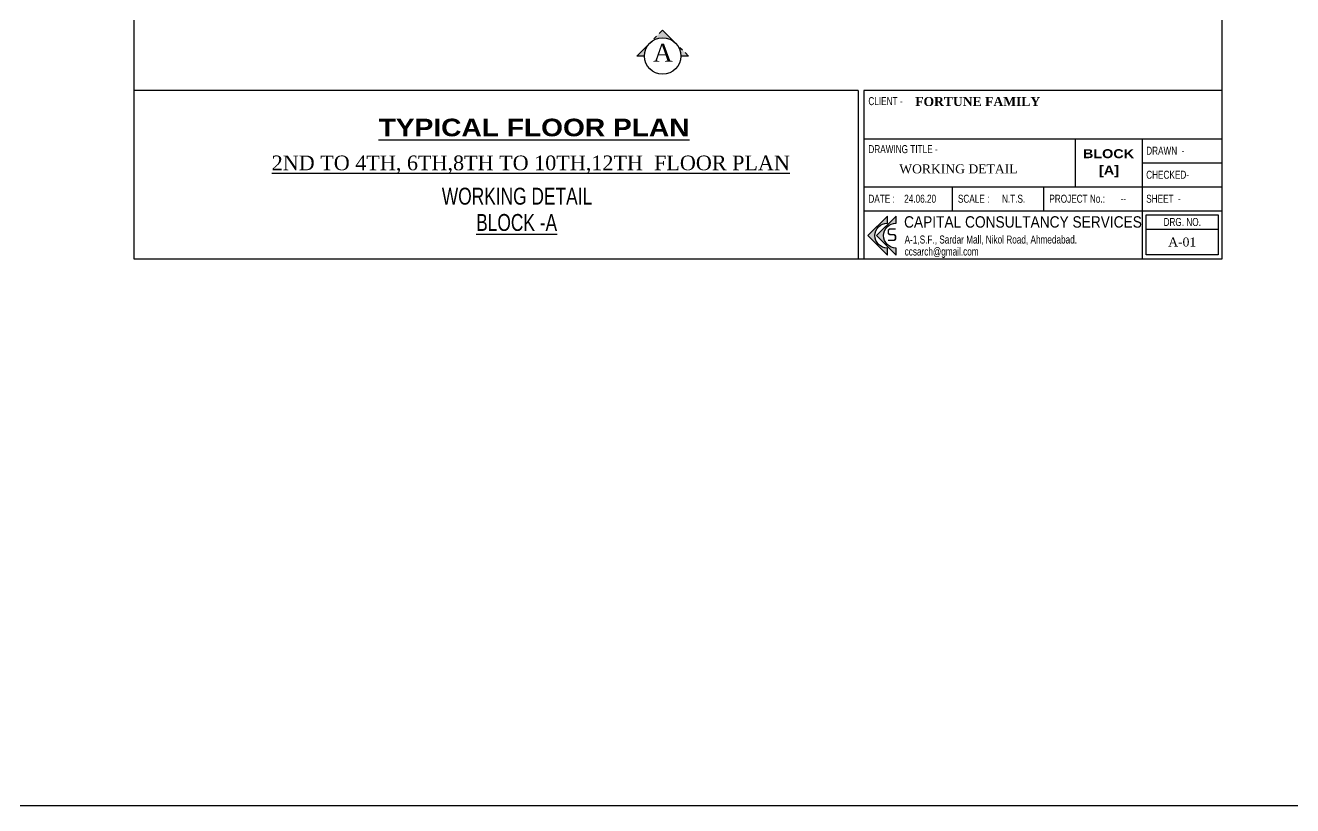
# Model space of a CAD drawing. Header units: inches. Extents: x 14331 to 14549, y 2557 to 2714.
# Drawn here: x 14416.21 to 14450.79, y 2557.02 to 2578.3 of the extents above; entities that cross this region are included whole.
import ezdxf
from ezdxf.enums import TextEntityAlignment as Align

# ---------------------------------------------------------------- set-up
doc = ezdxf.new("R2010")
doc.units = ezdxf.units.IN
doc.header["$LTSCALE"] = 0.25
doc.header["$MEASUREMENT"] = 0
doc.linetypes.add('CENTER2', pattern=[1.125, 0.75, -0.125, 0.125, -0.125])
doc.linetypes.add('HIDDEN', pattern=[0.375, 0.25, -0.125])
for name, color, linetype in [('SECLINE', 7, 'HIDDEN'), ('text-large', 7, 'Continuous'), ('text-small', 7, 'Continuous'), ('vp', 7, 'Continuous'), ('wall', 7, 'Continuous'), ('walls', 7, 'Continuous')]:
    doc.layers.add(name, color=color, linetype=linetype)
doc.styles.add('ARIAL', font='TIMES_0.TTF')
doc.styles.add('ARL', font='swisscl_0.ttf')
doc.styles.add('B', font='ARIBLK_0.TTF')
doc.styles.add('BOLD TIME', font='TIMESBD_0.TTF')
doc.styles.add('SansSerif', font='sanss__.ttf', dxfattribs={"width": 0.8})
doc.styles.add('TIME', font='TIMES_0.TTF')

# ---------------------------------------------------------------- blocks, each defined once
blk = doc.blocks.new('TITLE')
at = {"layer": 'text-large'}
for points in [[(-2.488, 0.359), (-2.488, 0.416), (-2.678, 0.226), (-2.488, 0.036), (-2.488, 0.093), (-2.488, 0.105, -1), (-2.488, 0.348)], [(-2.593, 0.226), (-2.403, 0.036), (-2.403, 0.093), (-2.403, 0.105, -1), (-2.403, 0.348), (-2.403, 0.359), (-2.403, 0.416)]]:
    blk.add_hatch(color=256, dxfattribs=at).paths.add_polyline_path(points)
for points in [[(-2.488, 0.416), (-2.678, 0.226), (-2.488, 0.036), (-2.488, 0.093), (-2.488, 0.105, -1), (-2.488, 0.348), (-2.488, 0.359)], [(-2.403, 0.416), (-2.593, 0.226), (-2.403, 0.036), (-2.403, 0.093), (-2.403, 0.105, -1), (-2.403, 0.348), (-2.403, 0.359)]]:
    blk.add_lwpolyline(points, format="xyb", close=True, dxfattribs=at)
at = {"layer": 'text-small', "color": 174, "true_color": 0x00008f, "const_width": 0.015}
blk.add_lwpolyline([(-2.408, 0.291), (-2.459, 0.291, 0.414214), (-2.479, 0.271), (-2.479, 0.256, 0.414214), (-2.459, 0.236), (-2.428, 0.236, -0.414214), (-2.408, 0.216), (-2.408, 0.2, -0.414214), (-2.428, 0.18), (-2.483, 0.18)], format="xyb", dxfattribs=at)
at = {"layer": 'text-large', "style": 'SansSerif', "width": 0.861038}
blk.add_text(' CAPITAL CONSULTANCY SERVICES', height=0.11133, dxfattribs=at).set_placement((-2.362, 0.304))
at = {"layer": 'text-small', "color": 174, "true_color": 0x00008f, "style": 'ARL'}
for s, p in [('A-1,S.F., Sardar Mall, Nikol Road, Ahmedabad.', (-2.319, 0.149)), ('ccsarch@gmail.com', (-2.319, 0.032))]:
    blk.add_text(s, height=0.07812, dxfattribs=at).set_placement(p)

msp = doc.modelspace()

# ---------------------------------------------------------------- hatches: boundary and pattern name
at = {"layer": 'SECLINE'}
h = msp.add_hatch(color=254, dxfattribs=at)
h.paths.add_polyline_path([(14432.891, 2577.464), (14433.244, 2577.816, 0.198912), (14433.098, 2577.464)])
h.paths.add_polyline_path([(14433.244, 2577.816), (14433.596, 2578.169), (14433.949, 2577.816, 0.198912), (14433.596, 2577.963, 0.198912)])
h.paths.add_polyline_path([(14434.095, 2577.464, 0.198912), (14433.949, 2577.816), (14434.302, 2577.464)])

# ---------------------------------------------------------------- linework, layer by layer
at = {"layer": 'SECLINE', "linetype": 'CENTER2', "ltscale": 3}
msp.add_lwpolyline([(14433.098, 2577.464), (14432.891, 2577.464), (14433.596, 2578.169), (14434.302, 2577.464), (14434.095, 2577.464)], dxfattribs=at)
at = {"layer": 'SECLINE', "linetype": 'Continuous', "ltscale": 3}
msp.add_circle((14433.596, 2577.464), 0.499, dxfattribs=at)
at = {"layer": 'text-small'}
msp.add_line((14446.791, 2572.74), (14448.757, 2572.74), dxfattribs=at)
for points in [[(14439.083, 2571.933), (14448.866, 2571.933), (14448.866, 2576.519), (14439.083, 2576.519)], [(14446.791, 2573.134), (14448.757, 2573.134), (14448.757, 2572.042), (14446.791, 2572.042)]]:
    msp.add_lwpolyline(points, close=True, dxfattribs=at)
at = {"layer": 'vp', "color": 1}
for p, q in [((14439.083, 2575.209), (14448.866, 2575.209)), ((14444.859, 2573.898), (14444.859, 2575.209)), ((14446.682, 2575.209), (14446.682, 2571.933)), ((14446.682, 2574.554), (14448.866, 2574.554)), ((14439.083, 2573.898), (14448.866, 2573.898)), ((14441.504, 2573.243), (14441.504, 2573.898)), ((14443.995, 2573.243), (14443.995, 2573.898)), ((14439.083, 2573.243), (14448.866, 2573.243))]:
    msp.add_line(p, q, dxfattribs=at)
at = {"layer": 'vp'}
msp.add_line((14443.334, 2573.252), (14443.334, 2573.243), dxfattribs=at)
msp.add_line((14443.334, 2573.252), (14443.334, 2573.243), dxfattribs=at)
at = {"layer": 'wall'}
for q in [(14419.166, 2576.519), (14438.934, 2571.933)]:
    msp.add_line((14438.934, 2576.519), q, dxfattribs=at)
msp.add_lwpolyline([(14448.866, 2613.933), (14419.166, 2613.933), (14419.166, 2571.933), (14448.866, 2571.933)], close=True, dxfattribs=at)
at = {"layer": 'walls'}
msp.add_lwpolyline([(14331.347, 2557.016), (14548.635, 2557.016), (14548.635, 2714.267), (14331.347, 2714.267)], close=True, dxfattribs=at)

# ---------------------------------------------------------------- block references
at = {"xscale": 2.795222098836867, "yscale": 2.795222098836867, "zscale": 2.795222098836867}
msp.add_blockref('TITLE', (14446.682, 2571.933), dxfattribs=at)

# ---------------------------------------------------------------- texts
at = {"layer": 'SECLINE', "color": 7, "style": 'ARIAL'}
msp.add_text('A', height=0.49, rotation=359.9991, dxfattribs=at).set_placement((14433.336, 2577.309))
at = {"layer": 'text-large'}
for s, height, style, p in [('%%UTYPICAL FLOOR PLAN', 0.48, 'B', (14430.088, 2575.515)), ('%%U2ND TO 4TH, 6TH,8TH TO 10TH,12TH  FLOOR PLAN', 0.39985, 'TIME', (14429.998, 2574.549))]:
    msp.add_text(s, height=height, dxfattribs=dict(at, style=style)).set_placement(p, align=Align.MIDDLE_CENTER)
at = {"layer": 'text-large', "style": 'ARL'}
for s, p in [('WORKING DETAIL ', (14429.687, 2573.41)), ('%%UBLOCK -A', (14429.612, 2572.693))]:
    msp.add_text(s, height=0.46158, dxfattribs=at).set_placement(p, align=Align.CENTER)
at = {"layer": 'text-small'}
for s, height, style, p in [('CLIENT -', 0.2184, 'ARL', (14439.21, 2576.125)), ('FORTUNE FAMILY ', 0.24567, 'BOLD TIME', (14440.488, 2576.1)), ('DRAWING TITLE -', 0.21838, 'ARL', (14439.21, 2574.815)), ('BLOCK', 0.2457, 'B', (14445.064, 2574.677)), ('WORKING DETAIL ', 0.24567, 'ARIAL', (14440.053, 2574.263)), ('[A]', 0.2457, 'B', (14445.503, 2574.23))]:
    msp.add_text(s, height=height, dxfattribs=dict(at, style=style)).set_placement(p)
at = {"layer": 'text-small', "style": 'ARL'}
for s, height, p in [('DRAWN  -', 0.2184, (14446.791, 2574.881)), ('CHECKED-', 0.2184, (14446.791, 2574.226)), ('DATE :', 0.2184, (14439.21, 2573.571)), ('24.06.20', 0.2184, (14440.187, 2573.571)), ('SCALE :', 0.2184, (14441.653, 2573.571)), ('N.T.S.', 0.2184, (14442.855, 2573.571)), ('PROJECT No.:', 0.21838, (14444.148, 2573.571)), ('--', 0.2184, (14446.091, 2573.571)), ('SHEET  -', 0.2184, (14446.791, 2573.571))]:
    msp.add_text(s, height=height, dxfattribs=at).set_placement(p, align=Align.MIDDLE_LEFT)
at = {"layer": 'text-small'}
for s, height, style, p in [('DRG. NO.', 0.2184, 'ARL', (14447.774, 2572.937)), ('A-01', 0.2457, 'ARIAL', (14447.774, 2572.391))]:
    msp.add_text(s, height=height, dxfattribs=dict(at, style=style)).set_placement(p, align=Align.MIDDLE_CENTER)

doc.saveas('drawing.dxf')
